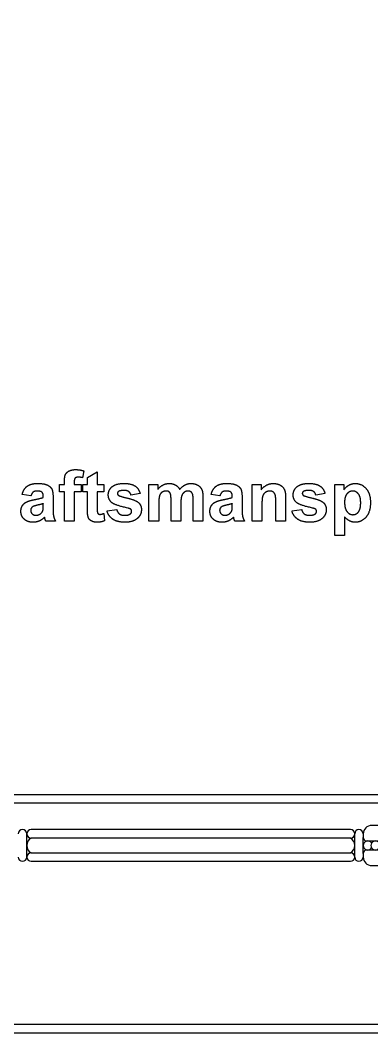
# Model space of a CAD drawing. Header units: millimetres. Extents: x -49.8 to 49.8, y -49.8 to 49.8.
# Drawn here: x -10 to 10.6, y -49.8 to 9.6 of the extents above; entities that cross this region are included whole.
import ezdxf

# ---------------------------------------------------------------- set-up
doc = ezdxf.new("R2010")
doc.units = ezdxf.units.MM
doc.header["$MEASUREMENT"] = 0
doc.layers.add('Default', color=5, linetype='Continuous')

msp = doc.modelspace()

# ---------------------------------------------------------------- linework, layer by layer
at = {"layer": 'Default'}
for p, q in [((-6.285, -16.844), (-6.35, -17.247)), ((-6.063, -17.233), (-5.489, -16.9)), ((-6.063, -17.64), (-6.063, -17.233)), ((-5.489, -16.9), (-5.489, -17.64)), ((-7.711, -17.64), (-7.415, -17.64)), ((-7.711, -18.085), (-7.711, -17.64)), ((-7.415, -17.64), (-7.415, -17.478)), ((-6.841, -17.491), (-6.841, -17.64)), ((-6.841, -17.64), (-6.433, -17.64)), ((-6.433, -17.64), (-6.433, -18.085)), ((-6.341, -18.085), (-6.341, -17.64)), ((-6.341, -17.64), (-6.063, -17.64)), ((-5.489, -17.64), (-5.1, -17.64)), ((-5.1, -17.64), (-5.1, -18.085)), ((-2.452, -17.64), (-1.933, -17.64)), ((-2.452, -19.807), (-2.452, -17.64)), ((-1.933, -17.64), (-1.933, -17.934)), ((3.604, -19.807), (3.604, -17.64)), ((3.604, -17.64), (4.141, -17.64)), ((4.141, -17.64), (4.141, -17.956)), ((8.455, -17.64), (8.992, -17.64)), ((8.455, -20.64), (8.455, -17.64)), ((8.992, -17.64), (8.992, -17.956)), ((-9.378, -18.307), (-9.896, -18.233)), ((-8.656, -18.4), (-8.656, -18.342)), ((-8.082, -18.422), (-8.082, -19.093)), ((-7.415, -18.085), (-7.711, -18.085)), ((-7.415, -19.807), (-7.415, -18.085)), ((-6.433, -18.085), (-6.841, -18.085)), ((-6.841, -18.085), (-6.841, -19.807)), ((-6.063, -18.085), (-6.341, -18.085)), ((-6.063, -19.04), (-6.063, -18.085)), ((-5.1, -18.085), (-5.489, -18.085)), ((-5.489, -18.085), (-5.489, -18.98)), ((-2.971, -18.177), (-3.508, -18.27)), ((0.715, -18.418), (0.715, -19.807)), ((1.715, -18.307), (1.196, -18.233)), ((2.437, -18.4), (2.437, -18.342)), ((3.011, -18.422), (3.011, -19.093)), ((7.881, -18.177), (7.344, -18.27)), ((-8.656, -18.884), (-8.656, -18.77)), ((-1.878, -18.754), (-1.878, -19.807)), ((-1.156, -19.807), (-1.156, -18.619)), ((-0.582, -18.766), (-0.582, -19.807)), ((0.141, -19.807), (0.141, -18.568)), ((2.437, -18.884), (2.437, -18.77)), ((4.178, -18.825), (4.178, -19.807)), ((4.992, -19.807), (4.992, -18.701)), ((5.567, -18.457), (5.567, -19.807)), ((-5.109, -19.345), (-5.063, -19.779)), ((-4.915, -19.196), (-4.341, -19.122)), ((5.937, -19.196), (6.511, -19.122)), ((9.029, -19.549), (9.029, -20.64)), ((-7.933, -19.807), (-8.508, -19.807)), ((-6.841, -19.807), (-7.415, -19.807)), ((-1.878, -19.807), (-2.452, -19.807)), ((-0.582, -19.807), (-1.156, -19.807)), ((0.715, -19.807), (0.141, -19.807)), ((3.159, -19.807), (2.585, -19.807)), ((4.178, -19.807), (3.604, -19.807)), ((5.567, -19.807), (4.992, -19.807)), ((9.029, -20.64), (8.455, -20.64)), ((0, -37.917), (-9.372, -37.917)), ((9.372, -37.917), (0, -37.917)), ((12.944, -37.667), (10.622, -37.667)), ((-9.622, -39.528), (-9.622, -38.167)), ((0, -38.417), (-9.372, -38.417)), ((9.372, -38.417), (0, -38.417)), ((9.622, -39.528), (9.622, -38.167)), ((10.122, -38.167), (10.122, -38.381)), ((10.122, -39.315), (10.122, -38.381)), ((10.322, -38.581), (13.158, -38.581)), ((13.158, -39.115), (10.322, -39.115)), ((-9.372, -39.278), (0, -39.278)), ((-9.372, -39.778), (0, -39.778)), ((0, -39.278), (9.372, -39.278)), ((0, -39.778), (9.372, -39.778)), ((10.122, -39.315), (10.122, -39.528)), ((10.622, -40.028), (12.944, -40.028))]:
    msp.add_line(p, q, dxfattribs=at)
for points in [[(-49.847, -20.647), (-20.647, -49.847), (20.647, -49.847), (49.847, -20.647), (49.847, 20.647), (20.647, 49.847), (-20.647, 49.847), (-49.847, 20.647), (-49.847, -20.647)], [(-49.347, -20.44), (-20.44, -49.347), (20.44, -49.347), (49.347, -20.44), (49.347, 20.44), (20.44, 49.347), (-20.44, 49.347), (-49.347, 20.44), (-49.347, -20.44)], [(-36.347, -15.055), (-15.055, -36.347), (15.055, -36.347), (36.347, -15.055), (36.347, 15.055), (15.055, 36.347), (-15.055, 36.347), (-36.347, 15.055), (-36.347, -15.055)], [(-35.847, -14.848), (-14.848, -35.847), (14.848, -35.847), (35.847, -14.848), (35.847, 14.848), (14.848, 35.847), (-14.848, 35.847), (-35.847, 14.848), (-35.847, -14.848)]]:
    msp.add_lwpolyline(points, dxfattribs=at)
for centre, radius, start, end in [((-9.872, -38.167), 0.25, 0, 180), ((-9.372, -38.167), 0.25, 90, 270), ((9.372, -38.167), 0.25, 270, 90), ((9.872, -38.167), 0.25, 0, 180), ((10.622, -38.167), 0.5, 90, 180), ((-9.126, -38.848), 0.496, 119.7269, 240.2731), ((9.126, -38.848), 0.496, 299.7269, 60.2731), ((10.322, -38.381), 0.2, 180, 270), ((10.389, -38.848), 0.267, 33.52691, 326.47309), ((10.834, -38.848), 0.267, 33.52691, 326.47309), ((10.322, -39.315), 0.2, 90, 180), ((-9.872, -39.528), 0.25, 180, 0), ((-9.372, -39.528), 0.25, 90, 270), ((9.372, -39.528), 0.25, 270, 90), ((9.872, -39.528), 0.25, 180, 0), ((10.622, -39.528), 0.5, 180, 270)]:
    msp.add_arc(centre, radius, start, end, dxfattribs=at)
for points in [[(-7.415, -17.478), (-7.415, -17.206), (-7.358, -17.072)], [(-7.358, -17.072), (-7.3, -16.938), (-7.147, -16.854)], [(-7.147, -16.854), (-6.993, -16.77), (-6.758, -16.77)], [(-6.611, -17.215), (-6.734, -17.215), (-6.787, -17.272)], [(-6.758, -16.77), (-6.517, -16.77), (-6.285, -16.844)], [(-6.35, -17.247), (-6.486, -17.215), (-6.611, -17.215)], [(-9.896, -18.233), (-9.81, -17.903), (-9.6, -17.744)], [(-9.6, -17.744), (-9.39, -17.585), (-8.976, -17.585)], [(-8.976, -17.585), (-8.6, -17.585), (-8.416, -17.676)], [(-8.416, -17.676), (-8.232, -17.767), (-8.157, -17.907)], [(-6.787, -17.272), (-6.841, -17.329), (-6.841, -17.491)], [(-4.841, -18.255), (-4.841, -17.971), (-4.619, -17.778)], [(-4.619, -17.778), (-4.396, -17.585), (-3.929, -17.585)], [(-3.929, -17.585), (-3.484, -17.585), (-3.268, -17.735)], [(-3.268, -17.735), (-3.052, -17.884), (-2.971, -18.177)], [(-1.933, -17.934), (-1.65, -17.585), (-1.26, -17.585)], [(-1.26, -17.585), (-1.052, -17.585), (-0.899, -17.672)], [(-0.899, -17.672), (-0.747, -17.759), (-0.649, -17.934)], [(-0.649, -17.934), (-0.507, -17.759), (-0.343, -17.672)], [(-0.343, -17.672), (-0.178, -17.585), (0.008, -17.585)], [(0.008, -17.585), (0.246, -17.585), (0.41, -17.682)], [(0.41, -17.682), (0.575, -17.779), (0.656, -17.967)], [(1.196, -18.233), (1.282, -17.903), (1.492, -17.744)], [(1.492, -17.744), (1.703, -17.585), (2.117, -17.585)], [(2.117, -17.585), (2.493, -17.585), (2.677, -17.676)], [(2.677, -17.676), (2.861, -17.767), (2.936, -17.907)], [(4.141, -17.956), (4.421, -17.585), (4.847, -17.585)], [(4.847, -17.585), (5.034, -17.585), (5.189, -17.653)], [(5.189, -17.653), (5.345, -17.722), (5.424, -17.828)], [(5.424, -17.828), (5.504, -17.935), (5.535, -18.07)], [(6.011, -18.255), (6.011, -17.971), (6.233, -17.778)], [(6.233, -17.778), (6.456, -17.585), (6.923, -17.585)], [(6.923, -17.585), (7.367, -17.585), (7.584, -17.735)], [(7.584, -17.735), (7.8, -17.884), (7.881, -18.177)], [(8.992, -17.956), (9.095, -17.794), (9.27, -17.69)], [(9.27, -17.69), (9.445, -17.585), (9.658, -17.585)], [(9.658, -17.585), (10.029, -17.585), (10.289, -17.882)], [(-9.247, -18.091), (-9.328, -18.153), (-9.378, -18.307)], [(-9.023, -18.029), (-9.167, -18.029), (-9.247, -18.091)], [(-9.2, -18.541), (-8.807, -18.465), (-8.656, -18.4)], [(-8.733, -18.101), (-8.809, -18.029), (-9.023, -18.029)], [(-8.656, -18.342), (-8.656, -18.173), (-8.733, -18.101)], [(-8.157, -17.907), (-8.082, -18.047), (-8.082, -18.422)], [(-4.584, -18.747), (-4.841, -18.57), (-4.841, -18.255)], [(-4.239, -18.057), (-4.304, -18.102), (-4.304, -18.175)], [(-4.304, -18.175), (-4.304, -18.237), (-4.247, -18.281)], [(-4.247, -18.281), (-4.17, -18.339), (-3.713, -18.445)], [(-3.915, -17.992), (-4.141, -17.992), (-4.239, -18.057)], [(-3.639, -18.064), (-3.736, -17.992), (-3.915, -17.992)], [(-3.508, -18.27), (-3.542, -18.136), (-3.639, -18.064)], [(-1.833, -18.307), (-1.878, -18.442), (-1.878, -18.754)], [(-1.684, -18.101), (-1.788, -18.172), (-1.833, -18.307)], [(-1.45, -18.029), (-1.58, -18.029), (-1.684, -18.101)], [(-1.279, -18.074), (-1.342, -18.029), (-1.45, -18.029)], [(-1.186, -18.211), (-1.216, -18.119), (-1.279, -18.074)], [(-1.156, -18.619), (-1.156, -18.303), (-1.186, -18.211)], [(-0.535, -18.318), (-0.582, -18.46), (-0.582, -18.766)], [(-0.384, -18.103), (-0.489, -18.176), (-0.535, -18.318)], [(-0.16, -18.029), (-0.279, -18.029), (-0.384, -18.103)], [(0.082, -18.152), (0.003, -18.029), (-0.16, -18.029)], [(0.141, -18.568), (0.141, -18.246), (0.082, -18.152)], [(0.656, -17.967), (0.715, -18.107), (0.715, -18.418)], [(1.845, -18.091), (1.765, -18.153), (1.715, -18.307)], [(2.07, -18.029), (1.926, -18.029), (1.845, -18.091)], [(1.893, -18.541), (2.286, -18.465), (2.437, -18.4)], [(2.36, -18.101), (2.283, -18.029), (2.07, -18.029)], [(2.437, -18.342), (2.437, -18.173), (2.36, -18.101)], [(2.936, -17.907), (3.011, -18.047), (3.011, -18.422)], [(4.221, -18.327), (4.178, -18.462), (4.178, -18.825)], [(4.38, -18.111), (4.264, -18.193), (4.221, -18.327)], [(4.643, -18.029), (4.497, -18.029), (4.38, -18.111)], [(4.839, -18.086), (4.758, -18.029), (4.643, -18.029)], [(4.956, -18.247), (4.92, -18.144), (4.839, -18.086)], [(4.992, -18.701), (4.992, -18.35), (4.956, -18.247)], [(5.535, -18.07), (5.567, -18.205), (5.567, -18.457)], [(6.268, -18.747), (6.011, -18.57), (6.011, -18.255)], [(6.613, -18.057), (6.548, -18.102), (6.548, -18.175)], [(6.548, -18.175), (6.548, -18.237), (6.605, -18.281)], [(6.605, -18.281), (6.682, -18.339), (7.139, -18.445)], [(6.937, -17.992), (6.711, -17.992), (6.613, -18.057)], [(7.213, -18.064), (7.116, -17.992), (6.937, -17.992)], [(7.344, -18.27), (7.31, -18.136), (7.213, -18.064)], [(9.165, -18.195), (9.029, -18.362), (9.029, -18.687)], [(9.508, -18.029), (9.301, -18.029), (9.165, -18.195)], [(9.84, -18.198), (9.706, -18.029), (9.508, -18.029)], [(9.974, -18.717), (9.974, -18.368), (9.84, -18.198)], [(10.289, -17.882), (10.548, -18.18), (10.548, -18.711)], [(-9.971, -19.222), (-9.971, -19.038), (-9.885, -18.894)], [(-9.885, -18.894), (-9.799, -18.751), (-9.645, -18.674)], [(-9.645, -18.674), (-9.49, -18.598), (-9.2, -18.541)], [(-9.289, -18.958), (-9.396, -19.037), (-9.396, -19.16)], [(-8.99, -18.858), (-9.218, -18.909), (-9.289, -18.958)], [(-8.656, -18.77), (-8.761, -18.807), (-8.99, -18.858)], [(-8.677, -19.164), (-8.656, -19.09), (-8.656, -18.884)], [(-5.489, -18.98), (-5.489, -19.251), (-5.478, -19.296)], [(-3.703, -19.03), (-4.398, -18.874), (-4.584, -18.747)], [(-3.713, -18.445), (-3.256, -18.55), (-3.076, -18.702)], [(-3.511, -19.107), (-3.554, -19.065), (-3.703, -19.03)], [(-3.076, -18.702), (-2.896, -18.856), (-2.896, -19.131)], [(1.122, -19.222), (1.122, -19.038), (1.208, -18.894)], [(1.208, -18.894), (1.293, -18.751), (1.448, -18.674)], [(1.448, -18.674), (1.602, -18.598), (1.893, -18.541)], [(1.804, -18.958), (1.696, -19.037), (1.696, -19.16)], [(2.103, -18.858), (1.874, -18.909), (1.804, -18.958)], [(2.437, -18.77), (2.331, -18.807), (2.103, -18.858)], [(2.415, -19.164), (2.437, -19.09), (2.437, -18.884)], [(7.148, -19.03), (6.454, -18.874), (6.268, -18.747)], [(7.139, -18.445), (7.595, -18.55), (7.776, -18.702)], [(7.341, -19.107), (7.298, -19.065), (7.148, -19.03)], [(7.776, -18.702), (7.955, -18.856), (7.955, -19.131)], [(9.029, -18.687), (9.029, -19.061), (9.172, -19.24)], [(9.844, -19.254), (9.974, -19.09), (9.974, -18.717)], [(10.548, -18.711), (10.548, -19.257), (10.287, -19.56)], [(-9.778, -19.681), (-9.971, -19.5), (-9.971, -19.222)], [(-9.396, -19.16), (-9.396, -19.28), (-9.31, -19.368)], [(-9.31, -19.368), (-9.225, -19.455), (-9.091, -19.455)], [(-9.091, -19.455), (-8.943, -19.455), (-8.808, -19.353)], [(-8.583, -19.572), (-8.729, -19.717), (-8.896, -19.79)], [(-8.808, -19.353), (-8.708, -19.276), (-8.677, -19.164)], [(-8.563, -19.639), (-8.577, -19.589), (-8.583, -19.572)], [(-8.082, -19.093), (-8.082, -19.379), (-8.05, -19.516)], [(-8.05, -19.516), (-8.019, -19.652), (-7.933, -19.807)], [(-6.045, -19.448), (-6.063, -19.347), (-6.063, -19.04)], [(-5.966, -19.674), (-6.023, -19.59), (-6.045, -19.448)], [(-5.478, -19.296), (-5.467, -19.341), (-5.428, -19.37)], [(-5.428, -19.37), (-5.39, -19.4), (-5.334, -19.4)], [(-5.334, -19.4), (-5.256, -19.4), (-5.109, -19.345)], [(-4.578, -19.683), (-4.836, -19.504), (-4.915, -19.196)], [(-4.341, -19.122), (-4.304, -19.286), (-4.192, -19.37)], [(-4.192, -19.37), (-4.08, -19.455), (-3.879, -19.455)], [(-3.879, -19.455), (-3.658, -19.455), (-3.546, -19.372)], [(-3.546, -19.372), (-3.471, -19.314), (-3.471, -19.217)], [(-3.471, -19.217), (-3.471, -19.15), (-3.511, -19.107)], [(-2.896, -19.131), (-2.896, -19.432), (-3.145, -19.647)], [(1.314, -19.681), (1.122, -19.5), (1.122, -19.222)], [(1.696, -19.16), (1.696, -19.28), (1.782, -19.368)], [(1.782, -19.368), (1.868, -19.455), (2.001, -19.455)], [(2.001, -19.455), (2.15, -19.455), (2.284, -19.353)], [(2.51, -19.572), (2.363, -19.717), (2.196, -19.79)], [(2.284, -19.353), (2.384, -19.276), (2.415, -19.164)], [(2.53, -19.639), (2.516, -19.589), (2.51, -19.572)], [(3.011, -19.093), (3.011, -19.379), (3.042, -19.516)], [(3.042, -19.516), (3.073, -19.652), (3.159, -19.807)], [(6.274, -19.683), (6.016, -19.504), (5.937, -19.196)], [(6.511, -19.122), (6.548, -19.286), (6.66, -19.37)], [(6.66, -19.37), (6.771, -19.455), (6.972, -19.455)], [(6.972, -19.455), (7.194, -19.455), (7.306, -19.372)], [(7.306, -19.372), (7.381, -19.314), (7.381, -19.217)], [(7.381, -19.217), (7.381, -19.15), (7.341, -19.107)], [(7.955, -19.131), (7.955, -19.432), (7.707, -19.647)], [(9.332, -19.792), (9.188, -19.721), (9.029, -19.549)], [(9.172, -19.24), (9.314, -19.418), (9.518, -19.418)], [(9.518, -19.418), (9.714, -19.418), (9.844, -19.254)], [(10.287, -19.56), (10.025, -19.863), (9.653, -19.863)], [(-9.252, -19.863), (-9.586, -19.863), (-9.778, -19.681)], [(-8.896, -19.79), (-9.063, -19.863), (-9.252, -19.863)], [(-8.508, -19.807), (-8.53, -19.75), (-8.563, -19.639)], [(-5.785, -19.81), (-5.908, -19.757), (-5.966, -19.674)], [(-5.51, -19.863), (-5.663, -19.863), (-5.785, -19.81)], [(-5.063, -19.779), (-5.26, -19.863), (-5.51, -19.863)], [(-3.879, -19.863), (-4.321, -19.863), (-4.578, -19.683)], [(-3.145, -19.647), (-3.393, -19.863), (-3.879, -19.863)], [(1.84, -19.863), (1.507, -19.863), (1.314, -19.681)], [(2.196, -19.79), (2.029, -19.863), (1.84, -19.863)], [(2.585, -19.807), (2.563, -19.75), (2.53, -19.639)], [(6.972, -19.863), (6.531, -19.863), (6.274, -19.683)], [(7.707, -19.647), (7.459, -19.863), (6.972, -19.863)], [(9.653, -19.863), (9.476, -19.863), (9.332, -19.792)]]:
    msp.add_open_spline(points, degree=2, dxfattribs=at)

doc.saveas('drawing.dxf')
